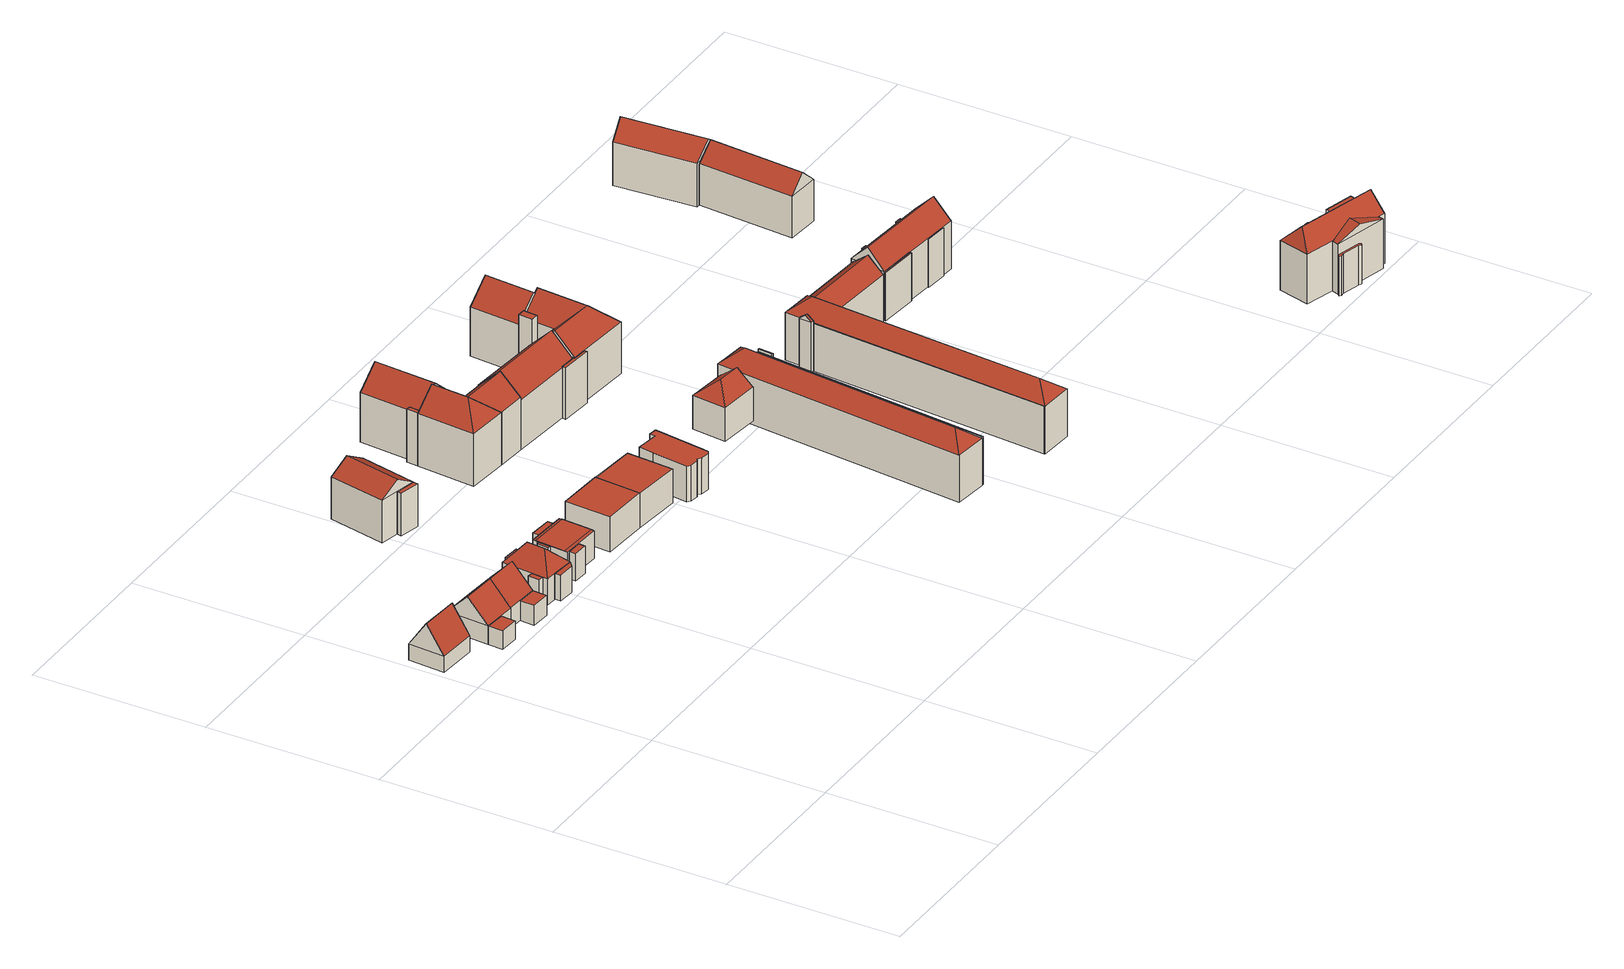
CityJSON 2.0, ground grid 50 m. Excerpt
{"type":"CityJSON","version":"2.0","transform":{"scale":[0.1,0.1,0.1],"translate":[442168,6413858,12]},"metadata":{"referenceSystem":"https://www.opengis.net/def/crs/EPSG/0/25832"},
"CityObjects":{
"building1":{"type":"Building","attributes":{"function":"31001_1010","yearOfConstruction":1948,"roofType":"3100","measuredHeight":12.49,"storeysAboveGround":1},"geometry":[{"type":"Solid","lod":"2","boundaries":[[[[0,1,2,3]],[[4,5,1,0]],[[6,7,5,4]],[[3,2,7,6]],[[0,8,4]],[[6,9,3]],[[3,9,8,0]],[[4,8,9,6]],[[1,5,7,2]]]],"semantics":{"surfaces":[{"type":"WallSurface"},{"type":"RoofSurface","Flaechenneigung":"34.8526026104007","Flaechenrichtung":"3.89291122959074","Flaechengroesse":"110.09253140653"},{"type":"RoofSurface","Flaechenneigung":"34.8526026102502","Flaechenrichtung":"183.892911234305","Flaechengroesse":"110.092531400291"},{"type":"GroundSurface"}],"values":[[0,0,0,0,0,0,1,2,3]]}}]},
"building2":{"type":"Building","attributes":{"function":"31001_1010"},"children":["building2-1","building2-2"]},
"building2-1":{"type":"BuildingPart","attributes":{"roofType":"1000","measuredHeight":5.53,"storeysAboveGround":2},"parents":["building2"],"geometry":[{"type":"Solid","lod":"2","boundaries":[[[[10,11,12,13]],[[14,15,11,10]],[[16,17,15,14]],[[13,12,17,16]],[[14,10,13,16]],[[11,15,17,12]]]],"semantics":{"surfaces":[{"type":"WallSurface"},{"type":"RoofSurface","Flaechenneigung":"90","Flaechenrichtung":"0","Flaechengroesse":"24.8585359583339"},{"type":"GroundSurface"}],"values":[[0,0,0,0,1,2]]}}]},
"building2-2":{"type":"BuildingPart","attributes":{"roofType":"3100","measuredHeight":12.01,"storeysAboveGround":2},"parents":["building2"],"geometry":[{"type":"Solid","lod":"2","boundaries":[[[[18,19,20,21]],[[22,23,19,18]],[[10,11,23,22]],[[21,20,11,10]],[[18,24,22]],[[10,25,21]],[[21,25,24,18]],[[22,24,25,10]],[[19,23,11,20]]]],"semantics":{"surfaces":[{"type":"WallSurface"},{"type":"RoofSurface","Flaechenneigung":"43.7075275971367","Flaechenrichtung":"4.18349128236379","Flaechengroesse":"91.0079345782828"},{"type":"RoofSurface","Flaechenneigung":"43.7074460789337","Flaechenrichtung":"184.176523746377","Flaechengroesse":"91.0248006931569"},{"type":"GroundSurface"}],"values":[[0,0,0,0,0,0,1,2,3]]}}]},
"building3":{"type":"Building","attributes":{"function":"31001_1010"},"children":["building3-1","building3-2"]},
"building3-1":{"type":"BuildingPart","attributes":{"roofType":"3100","measuredHeight":12.28,"storeysAboveGround":2},"parents":["building3"],"geometry":[{"type":"Solid","lod":"2","boundaries":[[[[26,27,28,29]],[[30,31,27,26]],[[32,33,31,30]],[[29,28,33,32]],[[26,34,30]],[[32,24,29]],[[29,24,34,26]],[[30,34,24,32]],[[27,31,33,28]]]],"semantics":{"surfaces":[{"type":"WallSurface"},{"type":"RoofSurface","Flaechenneigung":"43.920664907986","Flaechenrichtung":"4.18509675404066","Flaechengroesse":"88.6047266477994"},{"type":"RoofSurface","Flaechenneigung":"43.9208764146306","Flaechenrichtung":"184.175905247163","Flaechengroesse":"88.5896426304972"},{"type":"GroundSurface"}],"values":[[0,0,0,0,0,0,1,2,3]]}}]},
"building3-2":{"type":"BuildingPart","attributes":{"roofType":"1000","measuredHeight":5.85,"storeysAboveGround":2},"parents":["building3"],"geometry":[{"type":"Solid","lod":"2","boundaries":[[[[35,36,31,30]],[[37,38,36,35]],[[39,40,38,37]],[[30,31,40,39]],[[37,35,30,39]],[[36,38,40,31]]]],"semantics":{"surfaces":[{"type":"WallSurface"},{"type":"RoofSurface","Flaechenneigung":"90","Flaechenrichtung":"0","Flaechengroesse":"24.5048740722702"},{"type":"GroundSurface"}],"values":[[0,0,0,0,1,2]]}}]},
"building4":{"type":"Building","attributes":{"function":"31001_1010"},"children":["building4-1","building4-2","building4-3","building4-4"]},
"building4-1":{"type":"BuildingPart","attributes":{"roofType":"1000","measuredHeight":7.62,"storeysAboveGround":2},"parents":["building4"],"geometry":[{"type":"Solid","lod":"2","boundaries":[[[[41,42,43,44]],[[45,46,42,41]],[[47,48,46,45]],[[44,43,48,47]],[[45,41,44,47]],[[42,46,48,43]]]],"semantics":{"surfaces":[{"type":"WallSurface"},{"type":"RoofSurface","Flaechenneigung":"90","Flaechenrichtung":"0","Flaechengroesse":"10.0272831053999"},{"type":"GroundSurface"}],"values":[[0,0,0,0,1,2]]}}]},
"building4-2":{"type":"BuildingPart","attributes":{"roofType":"3200","measuredHeight":12.54,"storeysAboveGround":2},"parents":["building4"],"geometry":[{"type":"Solid","lod":"2","boundaries":[[[[49,50,51,52]],[[53,54,50,49]],[[45,46,54,53]],[[52,51,46,45]],[[49,55,53]],[[45,56,52]],[[52,56,55,49]],[[53,55,56,45]],[[50,54,46,51]]]],"semantics":{"surfaces":[{"type":"WallSurface"},{"type":"RoofSurface","Flaechenneigung":"40.7324836329846","Flaechenrichtung":"4.63906590196266","Flaechengroesse":"31.9949053331126"},{"type":"RoofSurface","Flaechenneigung":"40.7327168262308","Flaechenrichtung":"184.956370637221","Flaechengroesse":"32.5444125493901"},{"type":"RoofSurface","Flaechenneigung":"45.2819648506291","Flaechenrichtung":"275.167254443343","Flaechengroesse":"67.3929323221707"},{"type":"RoofSurface","Flaechenneigung":"45.2824573420767","Flaechenrichtung":"94.6646449435071","Flaechengroesse":"67.5847860449293"},{"type":"GroundSurface"}],"values":[[0,0,0,0,1,2,3,4,5]]}}]},
"building4-3":{"type":"BuildingPart","attributes":{"roofType":"1000","measuredHeight":7.62,"storeysAboveGround":2},"parents":["building4"],"geometry":[{"type":"Solid","lod":"2","boundaries":[[[[57,58,59,60]],[[61,62,58,57]],[[63,64,62,61]],[[60,59,64,63]],[[61,57,60,63]],[[58,62,64,59]]]],"semantics":{"surfaces":[{"type":"WallSurface"},{"type":"RoofSurface","Flaechenneigung":"90","Flaechenrichtung":"0","Flaechengroesse":"5.15399444291157"},{"type":"GroundSurface"}],"values":[[0,0,0,0,1,2]]}}]},
"building4-4":{"type":"BuildingPart","attributes":{"roofType":"1000","measuredHeight":7.62,"storeysAboveGround":2},"parents":["building4"],"geometry":[{"type":"Solid","lod":"2","boundaries":[[[[65,66,67,68]],[[69,70,66,65]],[[71,72,70,69]],[[68,67,72,71]],[[69,65,68,71]],[[66,70,72,67]]]],"semantics":{"surfaces":[{"type":"WallSurface"},{"type":"RoofSurface","Flaechenneigung":"90","Flaechenrichtung":"0","Flaechengroesse":"3.50050199956899"},{"type":"GroundSurface"}],"values":[[0,0,0,0,1,2]]}}]},
"building5":{"type":"Building","attributes":{"function":"31001_1010"},"children":["building5-1","building5-2","building5-3","building5-4"]},
"building5-1":{"type":"BuildingPart","attributes":{"roofType":"1000","measuredHeight":8.13,"storeysAboveGround":2},"parents":["building5"],"geometry":[{"type":"Solid","lod":"2","boundaries":[[[[73,74,75,76]],[[77,78,74,73]],[[79,80,78,77]],[[76,75,80,79]],[[77,73,76,79]],[[74,78,80,75]]]],"semantics":{"surfaces":[{"type":"WallSurface"},{"type":"RoofSurface","Flaechenneigung":"90","Flaechenrichtung":"0","Flaechengroesse":"3.47528910107803"},{"type":"GroundSurface"}],"values":[[0,0,0,0,1,2]]}}]},
"building5-2":{"type":"BuildingPart","attributes":{"roofType":"9999","measuredHeight":8.37,"storeysAboveGround":2},"parents":["building5"],"geometry":[{"type":"Solid","lod":"2","boundaries":[[[[81,82,83,84]],[[85,86,82,81]],[[87,88,86,85]],[[84,83,88,87]],[[84,89,90,81]],[[81,90,91,85]],[[85,91,92,87]],[[87,92,89,84]],[[90,89,92,91]],[[82,86,88,83]]]],"semantics":{"surfaces":[{"type":"WallSurface"},{"type":"RoofSurface","Flaechenneigung":"75.4841899901395","Flaechenrichtung":"3.6880737577569","Flaechengroesse":"11.4127121527375"},{"type":"RoofSurface","Flaechenneigung":"75.4837590941895","Flaechenrichtung":"183.595085376377","Flaechengroesse":"11.3741205967967"},{"type":"RoofSurface","Flaechenneigung":"90","Flaechenrichtung":"0","Flaechengroesse":"105.922825208993"},{"type":"GroundSurface"}],"values":[[0,0,0,0,1,0,2,0,3,4]]}}]},
"building5-3":{"type":"BuildingPart","attributes":{"roofType":"1000","measuredHeight":8.13,"storeysAboveGround":2},"parents":["building5"],"geometry":[{"type":"Solid","lod":"2","boundaries":[[[[93,94,95,96]],[[97,98,94,93]],[[99,100,98,97]],[[96,95,100,99]],[[97,93,96,99]],[[94,98,100,95]]]],"semantics":{"surfaces":[{"type":"WallSurface"},{"type":"RoofSurface","Flaechenneigung":"90","Flaechenrichtung":"0","Flaechengroesse":"11.9389406461214"},{"type":"GroundSurface"}],"values":[[0,0,0,0,1,2]]}}]},
"building5-4":{"type":"BuildingPart","attributes":{"roofType":"1000","measuredHeight":8.13,"storeysAboveGround":2},"parents":["building5"],"geometry":[{"type":"Solid","lod":"2","boundaries":[[[[101,102,103,104]],[[105,106,102,101]],[[107,108,106,105]],[[104,103,108,107]],[[105,101,104,107]],[[102,106,108,103]]]],"semantics":{"surfaces":[{"type":"WallSurface"},{"type":"RoofSurface","Flaechenneigung":"90","Flaechenrichtung":"0","Flaechengroesse":"8.30901760429952"},{"type":"GroundSurface"}],"values":[[0,0,0,0,1,2]]}}]},
"building6":{"type":"Building","attributes":{"function":"31001_1010"},"children":["building6-1","building6-2"]},
"building6-1":{"type":"BuildingPart","attributes":{"roofType":"1000","measuredHeight":12.48,"storeysAboveGround":4},"parents":["building6"],"geometry":[{"type":"Solid","lod":"2","boundaries":[[[[109,110,111,112]],[[113,114,110,109]],[[115,116,114,113]],[[112,111,116,115]],[[113,109,112,115]],[[110,114,116,111]]]],"semantics":{"surfaces":[{"type":"WallSurface"},{"type":"RoofSurface","Flaechenneigung":"90","Flaechenrichtung":"0","Flaechengroesse":"8.28769293933228"},{"type":"GroundSurface"}],"values":[[0,0,0,0,1,2]]}}]},
"building6-2":{"type":"BuildingPart","attributes":{"roofType":"3100","measuredHeight":16.01,"storeysAboveGround":4},"parents":["building6"],"geometry":[{"type":"Solid","lod":"2","boundaries":[[[[117,118,119,120]],[[121,122,118,117]],[[112,111,122,121]],[[120,119,111,112]],[[117,123,121]],[[112,124,120]],[[120,124,123,117]],[[121,123,124,112]],[[118,122,111,119]]]],"semantics":{"surfaces":[{"type":"WallSurface"},{"type":"RoofSurface","Flaechenneigung":"59.2282086206612","Flaechenrichtung":"281.858018406211","Flaechengroesse":"117.758327448661"},{"type":"RoofSurface","Flaechenneigung":"59.2283531523498","Flaechenrichtung":"102.019369707493","Flaechengroesse":"117.393577707519"},{"type":"GroundSurface"}],"values":[[0,0,0,0,0,0,1,2,3]]}}]},
"building7":{"type":"Building","attributes":{"function":"31001_1010","yearOfConstruction":1968,"roofType":"1000","measuredHeight":10.33,"storeysAboveGround":3},"geometry":[{"type":"Solid","lod":"2","boundaries":[[[[125,126,127,128]],[[129,130,126,125]],[[131,132,130,129]],[[128,127,132,131]],[[129,125,128,131]],[[126,130,132,127]]]],"semantics":{"surfaces":[{"type":"WallSurface"},{"type":"RoofSurface","Flaechenneigung":"90","Flaechenrichtung":"0","Flaechengroesse":"182.858620002935"},{"type":"GroundSurface"}],"values":[[0,0,0,0,1,2]]}}]},
"building8":{"type":"Building","attributes":{"function":"31001_1010","yearOfConstruction":1968,"roofType":"1000","measuredHeight":10.16,"storeysAboveGround":3},"geometry":[{"type":"Solid","lod":"2","boundaries":[[[[133,134,135,136]],[[137,138,134,133]],[[139,140,138,137]],[[136,135,140,139]],[[137,133,136,139]],[[134,138,140,135]]]],"semantics":{"surfaces":[{"type":"WallSurface"},{"type":"RoofSurface","Flaechenneigung":"90","Flaechenrichtung":"0","Flaechengroesse":"191.903389497404"},{"type":"GroundSurface"}],"values":[[0,0,0,0,1,2]]}}]},
"building9":{"type":"Building","attributes":{"function":"31001_1010","yearOfConstruction":1983,"roofType":"1000","measuredHeight":10.66,"storeysAboveGround":2},"geometry":[{"type":"Solid","lod":"2","boundaries":[[[[141,142,143,144]],[[145,146,142,141]],[[147,148,146,145]],[[149,150,148,147]],[[151,152,150,149]],[[153,154,152,151]],[[155,156,154,153]],[[157,158,156,155]],[[159,160,158,157]],[[161,162,160,159]],[[163,164,162,161]],[[165,166,164,163]],[[167,168,166,165]],[[169,170,168,167]],[[144,143,170,169]],[[167,165,163,161,159,157,155,153,151,149,147,145,141,144,169]],[[142,146,148,150,152,154,156,158,160,162,164,166,168,170,143]]]],"semantics":{"surfaces":[{"type":"WallSurface"},{"type":"RoofSurface","Flaechenneigung":"90","Flaechenrichtung":"0","Flaechengroesse":"140.956654000747"},{"type":"GroundSurface"}],"values":[[0,0,0,0,0,0,0,0,0,0,0,0,0,0,0,1,2]]}}]},
"building10":{"type":"Building","attributes":{"function":"31001_1010"},"children":["building10-1","building10-2","building10-3","building10-4","building10-5","building10-6","building10-7","building10-8","building10-9","building10-10"]},
"building10-1":{"type":"BuildingPart","attributes":{"roofType":"1000","measuredHeight":17.43,"storeysAboveGround":4},"parents":["building10"],"geometry":[{"type":"Solid","lod":"2","boundaries":[[[[171,172,173,174]],[[175,176,172,171]],[[177,178,176,175]],[[174,173,178,177]],[[175,171,174,177]],[[172,176,178,173]]]],"semantics":{"surfaces":[{"type":"WallSurface"},{"type":"RoofSurface","Flaechenneigung":"90","Flaechenrichtung":"0","Flaechengroesse":"9.19477767595778"},{"type":"GroundSurface"}],"values":[[0,0,0,0,1,2]]}}]},
"building10-2":{"type":"BuildingPart","attributes":{"roofType":"5000","measuredHeight":21,"storeysAboveGround":4},"parents":["building10"],"geometry":[{"type":"Solid","lod":"2","boundaries":[[[[179,180,181,182]],[[183,184,180,179]],[[185,176,184,183]],[[182,181,176,185]],[[179,186,183]],[[185,187,182]],[[182,187,186,179]],[[183,186,187,185]],[[180,184,176,181]]]],"semantics":{"surfaces":[{"type":"WallSurface"},{"type":"RoofSurface","Flaechenneigung":"-45.8377807047283","Flaechenrichtung":"184.563292154388","Flaechengroesse":"50.1555688101216"},{"type":"RoofSurface","Flaechenneigung":"46.3835118656371","Flaechenrichtung":"94.60057299706","Flaechengroesse":"101.607310076973"},{"type":"RoofSurface","Flaechenneigung":"46.383476106221","Flaechenrichtung":"274.574675255304","Flaechengroesse":"101.684994716951"},{"type":"GroundSurface"}],"values":[[0,0,0,0,1,0,2,3,4]]}}]},
"building10-3":{"type":"BuildingPart","attributes":{"roofType":"5000","measuredHeight":21.08,"storeysAboveGround":4},"parents":["building10"],"geometry":[{"type":"Solid","lod":"2","boundaries":[[[[179,180,188,189]],[[190,191,180,179]],[[192,193,191,190]],[[189,188,193,192]],[[179,194,190]],[[192,195,189]],[[189,195,194,179]],[[190,194,195,192]],[[180,191,193,188]]]],"semantics":{"surfaces":[{"type":"WallSurface"},{"type":"RoofSurface","Flaechenneigung":"46.2798765910243","Flaechenrichtung":"94.6219350751568","Flaechengroesse":"50.9852937885386"},{"type":"RoofSurface","Flaechenneigung":"45.8161466580207","Flaechenrichtung":"4.58103417596561","Flaechengroesse":"148.064739772572"},{"type":"RoofSurface","Flaechenneigung":"45.8161234686655","Flaechenrichtung":"184.631410326922","Flaechengroesse":"148.027399243772"},{"type":"GroundSurface"}],"values":[[0,0,0,0,1,0,2,3,4]]}}]},
"building10-4":{"type":"BuildingPart","attributes":{"roofType":"5000","measuredHeight":21.06,"storeysAboveGround":4},"parents":["building10"],"geometry":[{"type":"Solid","lod":"2","boundaries":[[[[196,197,198,199]],[[200,201,197,196]],[[202,203,201,200]],[[199,198,203,202]],[[196,204,200]],[[202,205,199]],[[199,205,204,196]],[[200,204,205,202]],[[197,201,203,198]]]],"semantics":{"surfaces":[{"type":"WallSurface"},{"type":"RoofSurface","Flaechenneigung":"46.7412542273542","Flaechenrichtung":"184.713310574425","Flaechengroesse":"49.452912143202"},{"type":"RoofSurface","Flaechenneigung":"47.4693458668967","Flaechenrichtung":"94.5969204631878","Flaechengroesse":"115.925269958231"},{"type":"RoofSurface","Flaechenneigung":"47.4692707605068","Flaechenrichtung":"274.67974285219","Flaechengroesse":"115.785068404425"},{"type":"GroundSurface"}],"values":[[0,0,0,0,1,0,2,3,4]]}}]},
"building10-5":{"type":"BuildingPart","attributes":{"roofType":"1000","measuredHeight":15.71,"storeysAboveGround":4},"parents":["building10"],"geometry":[{"type":"Solid","lod":"2","boundaries":[[[[206,207,203,208]],[[209,210,207,206]],[[211,212,210,209]],[[208,203,212,211]],[[209,206,208,211]],[[207,210,212,203]]]],"semantics":{"surfaces":[{"type":"WallSurface"},{"type":"RoofSurface","Flaechenneigung":"90","Flaechenrichtung":"0","Flaechengroesse":"3.96616425503028"},{"type":"GroundSurface"}],"values":[[0,0,0,0,1,2]]}}]},
"building10-6":{"type":"BuildingPart","attributes":{"roofType":"3100","measuredHeight":20.46,"storeysAboveGround":4},"parents":["building10"],"geometry":[{"type":"Solid","lod":"2","boundaries":[[[[213,214,215,216]],[[217,212,214,213]],[[218,219,212,217]],[[216,215,219,218]],[[213,220,217]],[[218,221,216]],[[216,221,220,213]],[[217,220,221,218]],[[214,212,219,215]]]],"semantics":{"surfaces":[{"type":"WallSurface"},{"type":"RoofSurface","Flaechenneigung":"47.973336924783","Flaechenrichtung":"94.5974422771895","Flaechengroesse":"160.936324548678"},{"type":"RoofSurface","Flaechenneigung":"47.973322916077","Flaechenrichtung":"274.663327457383","Flaechengroesse":"160.773104956697"},{"type":"GroundSurface"}],"values":[[0,0,0,0,0,0,1,2,3]]}}]},
"building10-7":{"type":"BuildingPart","attributes":{"roofType":"5000","measuredHeight":21.06,"storeysAboveGround":4},"parents":["building10"],"geometry":[{"type":"Solid","lod":"2","boundaries":[[[[196,197,222,223]],[[224,225,197,196]],[[226,227,225,224]],[[223,222,227,226]],[[196,204,224]],[[226,228,223]],[[223,228,204,196]],[[224,204,228,226]],[[197,225,227,222]]]],"semantics":{"surfaces":[{"type":"WallSurface"},{"type":"RoofSurface","Flaechenneigung":"-47.4939028025189","Flaechenrichtung":"274.5699546616","Flaechengroesse":"48.8585113589897"},{"type":"RoofSurface","Flaechenneigung":"46.7962886529745","Flaechenrichtung":"184.668608969821","Flaechengroesse":"94.094320745389"},{"type":"RoofSurface","Flaechenneigung":"46.7962007878873","Flaechenrichtung":"4.61643400727276","Flaechengroesse":"94.120783184823"},{"type":"GroundSurface"}],"values":[[0,0,0,0,1,0,2,3,4]]}}]},
"building10-8":{"type":"BuildingPart","attributes":{"roofType":"3100","measuredHeight":21.04,"storeysAboveGround":4},"parents":["building10"],"geometry":[{"type":"Solid","lod":"2","boundaries":[[[[229,230,231,232]],[[233,234,230,229]],[[235,222,234,233]],[[232,231,222,235]],[[229,236,233]],[[235,237,232]],[[232,237,236,229]],[[233,236,237,235]],[[230,234,222,231]]]],"semantics":{"surfaces":[{"type":"WallSurface"},{"type":"RoofSurface","Flaechenneigung":"45.5036813861345","Flaechenrichtung":"4.60950569858659","Flaechengroesse":"211.786470058508"},{"type":"RoofSurface","Flaechenneigung":"45.5036034310568","Flaechenrichtung":"184.678712646444","Flaechengroesse":"211.808829998976"},{"type":"GroundSurface"}],"values":[[0,0,0,0,0,0,1,2,3]]}}]},
"building10-9":{"type":"BuildingPart","attributes":{"roofType":"3100","measuredHeight":20.48,"storeysAboveGround":4},"parents":["building10"],"geometry":[{"type":"Solid","lod":"2","boundaries":[[[[238,239,172,240]],[[241,242,239,238]],[[243,244,242,241]],[[240,172,244,243]],[[238,245,241]],[[243,246,240]],[[240,246,245,238]],[[241,245,246,243]],[[239,242,244,172]]]],"semantics":{"surfaces":[{"type":"WallSurface"},{"type":"RoofSurface","Flaechenneigung":"47.8510077022473","Flaechenrichtung":"274.542263305958","Flaechengroesse":"130.191214677779"},{"type":"RoofSurface","Flaechenneigung":"47.8508805494582","Flaechenrichtung":"94.5720167958019","Flaechengroesse":"130.454881076959"},{"type":"GroundSurface"}],"values":[[0,0,0,0,0,0,1,2,3]]}}]},
"building10-10":{"type":"BuildingPart","attributes":{"roofType":"1000","measuredHeight":15.23,"storeysAboveGround":4},"parents":["building10"],"geometry":[{"type":"Solid","lod":"2","boundaries":[[[[247,248,249,250]],[[251,252,248,247]],[[253,254,252,251]],[[255,234,254,253]],[[192,193,234,255]],[[250,249,193,192]],[[255,253,251,247,250,192]],[[248,252,254,234,193,249]]]],"semantics":{"surfaces":[{"type":"WallSurface"},{"type":"RoofSurface","Flaechenneigung":"90","Flaechenrichtung":"0","Flaechengroesse":"9.61658849264454"},{"type":"GroundSurface"}],"values":[[0,0,0,0,0,0,1,2]]}}]},
"building11":{"type":"Building","attributes":{"function":"31001_1010"},"children":["building11-1","building11-2","building11-3"]},
"building11-1":{"type":"BuildingPart","attributes":{"roofType":"3200","measuredHeight":17.91,"storeysAboveGround":4},"parents":["building11"],"geometry":[{"type":"Solid","lod":"2","boundaries":[[[[256,257,258,259]],[[260,261,257,256]],[[262,263,261,260]],[[259,258,263,262]],[[256,264,260]],[[262,265,259]],[[259,265,264,256]],[[260,264,265,262]],[[257,261,263,258]]]],"semantics":{"surfaces":[{"type":"WallSurface"},{"type":"RoofSurface","Flaechenneigung":"50.6069085281362","Flaechenrichtung":"5.85704416267401","Flaechengroesse":"30.9371172395511"},{"type":"RoofSurface","Flaechenneigung":"50.6070567068677","Flaechenrichtung":"185.767127555478","Flaechengroesse":"31.2114610694154"},{"type":"RoofSurface","Flaechenneigung":"51.569571813231","Flaechenrichtung":"275.870656486316","Flaechengroesse":"441.986115928842"},{"type":"RoofSurface","Flaechenneigung":"51.5695599802855","Flaechenrichtung":"95.8343444802725","Flaechengroesse":"441.936248462091"},{"type":"GroundSurface"}],"values":[[0,0,0,0,1,2,3,4,5]]}}]},
"building11-2":{"type":"BuildingPart","attributes":{"roofType":"1000","measuredHeight":14.23,"storeysAboveGround":4},"parents":["building11"],"geometry":[{"type":"Solid","lod":"2","boundaries":[[[[266,267,268,269]],[[270,271,267,266]],[[272,263,271,270]],[[269,268,263,272]],[[270,266,269,272]],[[267,271,263,268]]]],"semantics":{"surfaces":[{"type":"WallSurface"},{"type":"RoofSurface","Flaechenneigung":"90","Flaechenrichtung":"0","Flaechengroesse":"32.9356275946585"},{"type":"GroundSurface"}],"values":[[0,0,0,0,1,2]]}}]},
"building11-3":{"type":"BuildingPart","attributes":{"roofType":"1000","measuredHeight":14.97,"storeysAboveGround":4},"parents":["building11"],"geometry":[{"type":"Solid","lod":"2","boundaries":[[[[273,274,267,275]],[[276,277,274,273]],[[278,279,277,276]],[[275,267,279,278]],[[276,273,275,278]],[[274,277,279,267]]]],"semantics":{"surfaces":[{"type":"WallSurface"},{"type":"RoofSurface","Flaechenneigung":"90","Flaechenrichtung":"0","Flaechengroesse":"2.38617457875379"},{"type":"GroundSurface"}],"values":[[0,0,0,0,1,2]]}}]},
"building12":{"type":"Building","attributes":{"function":"31001_1010","yearOfConstruction":1983,"roofType":"5000","measuredHeight":13.96,"storeysAboveGround":3},"geometry":[{"type":"Solid","lod":"2","boundaries":[[[[280,281,282,283]],[[284,285,281,280]],[[286,287,285,284]],[[283,282,287,286]],[[280,288,284]],[[286,289,283]],[[283,289,288,280]],[[284,288,289,286]],[[281,285,287,282]]]],"semantics":{"surfaces":[{"type":"WallSurface"},{"type":"RoofSurface","Flaechenneigung":"50.9883101877894","Flaechenrichtung":"276.505875234352","Flaechengroesse":"31.9298351445269"},{"type":"RoofSurface","Flaechenneigung":"51.4405909465387","Flaechenrichtung":"186.183057408277","Flaechengroesse":"61.4960418272661"},{"type":"RoofSurface","Flaechenneigung":"51.4409636175868","Flaechenrichtung":"6.19048429929168","Flaechengroesse":"61.1545922024071"},{"type":"GroundSurface"}],"values":[[0,0,0,0,1,0,2,3,4]]}}]},
"building13":{"type":"Building","attributes":{"function":"31001_1010"},"children":["building13-1","building13-2","building13-3","building13-4","building13-5"]},
"building13-1":{"type":"BuildingPart","attributes":{"roofType":"3100","measuredHeight":16.16,"storeysAboveGround":4},"parents":["building13"],"geometry":[{"type":"Solid","lod":"2","boundaries":[[[[290,291,292,293]],[[294,295,291,290]],[[296,297,295,294]],[[293,292,297,296]],[[290,298,294]],[[296,299,293]],[[293,299,298,290]],[[294,298,299,296]],[[291,295,297,292]]]],"semantics":{"surfaces":[{"type":"WallSurface"},{"type":"RoofSurface","Flaechenneigung":"52.2196790005464","Flaechenrichtung":"4.50960345900894","Flaechengroesse":"2.17239978819423"},{"type":"RoofSurface","Flaechenneigung":"52.2218404700095","Flaechenrichtung":"184.474151248581","Flaechengroesse":"2.17161278860448"},{"type":"GroundSurface"}],"values":[[0,0,0,0,0,0,1,2,3]]}}]},
"building13-2":{"type":"BuildingPart","attributes":{"roofType":"1000","measuredHeight":13.95,"storeysAboveGround":4},"parents":["building13"],"geometry":[{"type":"Solid","lod":"2","boundaries":[[[[300,301,291,302]],[[303,304,301,300]],[[305,306,304,303]],[[302,291,306,305]],[[303,300,302,305]],[[301,304,306,291]]]],"semantics":{"surfaces":[{"type":"WallSurface"},{"type":"RoofSurface","Flaechenneigung":"90","Flaechenrichtung":"0","Flaechengroesse":"15.957371060621"},{"type":"GroundSurface"}],"values":[[0,0,0,0,1,2]]}}]},
"building13-3":{"type":"BuildingPart","attributes":{"roofType":"3200","measuredHeight":17.85,"storeysAboveGround":4},"parents":["building13"],"geometry":[{"type":"Solid","lod":"2","boundaries":[[[[307,308,309,310]],[[303,304,308,307]],[[311,312,304,303]],[[310,309,312,311]],[[307,313,303]],[[311,314,310]],[[310,314,313,307]],[[303,313,314,311]],[[308,304,312,309]]]],"semantics":{"surfaces":[{"type":"WallSurface"},{"type":"RoofSurface","Flaechenneigung":"51.5868527286803","Flaechenrichtung":"184.48924316661","Flaechengroesse":"31.1594821710752"},{"type":"RoofSurface","Flaechenneigung":"51.586967554613","Flaechenrichtung":"4.48628863150185","Flaechengroesse":"31.3487947181183"},{"type":"RoofSurface","Flaechenneigung":"51.9075242339525","Flaechenrichtung":"94.5273193827724","Flaechengroesse":"466.421203947373"},{"type":"RoofSurface","Flaechenneigung":"51.9075155577139","Flaechenrichtung":"274.50389831742","Flaechengroesse":"466.419545514757"},{"type":"GroundSurface"}],"values":[[0,0,0,0,1,2,3,4,5]]}}]},
"building13-4":{"type":"BuildingPart","attributes":{"roofType":"1000","measuredHeight":13.95,"storeysAboveGround":4},"parents":["building13"],"geometry":[{"type":"Solid","lod":"2","boundaries":[[[[315,316,309,310]],[[317,318,316,315]],[[310,309,318,317]],[[315,310,317]],[[316,318,309]]]],"semantics":{"surfaces":[{"type":"WallSurface"},{"type":"RoofSurface","Flaechenneigung":"90","Flaechenrichtung":"0","Flaechengroesse":"0.052929121752114"},{"type":"GroundSurface"}],"values":[[0,0,0,1,2]]}}]},
"building13-5":{"type":"BuildingPart","attributes":{"roofType":"5000","measuredHeight":17.84,"storeysAboveGround":4},"parents":["building13"],"geometry":[{"type":"Solid","lod":"2","boundaries":[[[[319,320,321,322]],[[317,318,320,319]],[[323,324,318,317]],[[322,321,324,323]],[[319,325,317]],[[323,326,322]],[[322,326,325,319]],[[317,325,326,323]],[[320,318,324,321]]]],"semantics":{"surfaces":[{"type":"WallSurface"},{"type":"RoofSurface","Flaechenneigung":"-51.9797903679617","Flaechenrichtung":"274.537565080953","Flaechengroesse":"30.5623472423051"},{"type":"RoofSurface","Flaechenneigung":"51.2154338772854","Flaechenrichtung":"184.406812380412","Flaechengroesse":"132.889243837503"},{"type":"RoofSurface","Flaechenneigung":"51.2137180022229","Flaechenrichtung":"4.29860172744506","Flaechengroesse":"135.046926431197"},{"type":"GroundSurface"}],"values":[[0,0,0,0,1,0,2,3,4]]}}]},
"building14":{"type":"Building","attributes":{"function":"31001_1010"},"children":["building14-1","building14-2","building14-3","building14-4","building14-5"]},
"building14-1":{"type":"BuildingPart","attributes":{"roofType":"1000","measuredHeight":14.18,"storeysAboveGround":4},"parents":["building14"],"geometry":[{"type":"Solid","lod":"2","boundaries":[[[[327,328,329,330]],[[331,332,328,327]],[[333,334,332,331]],[[330,329,334,333]],[[331,327,330,333]],[[328,332,334,329]]]],"semantics":{"surfaces":[{"type":"WallSurface"},{"type":"RoofSurface","Flaechenneigung":"90","Flaechenrichtung":"0","Flaechengroesse":"0.957914940832642"},{"type":"GroundSurface"}],"values":[[0,0,0,0,1,2]]}}]},
"building14-2":{"type":"BuildingPart","attributes":{"roofType":"3100","measuredHeight":19.35,"storeysAboveGround":4},"parents":["building14"],"geometry":[{"type":"Solid","lod":"2","boundaries":[[[[335,336,337,338]],[[339,340,336,335]],[[341,342,340,339]],[[338,337,342,341]],[[335,343,339]],[[341,344,338]],[[338,344,343,335]],[[339,343,344,341]],[[336,340,342,337]]]],"semantics":{"surfaces":[{"type":"WallSurface"},{"type":"RoofSurface","Flaechenneigung":"45.6330506758297","Flaechenrichtung":"184.841948944151","Flaechengroesse":"216.820576328674"},{"type":"RoofSurface","Flaechenneigung":"45.6302553784776","Flaechenrichtung":"4.67254137868418","Flaechengroesse":"214.232587134441"},{"type":"GroundSurface"}],"values":[[0,0,0,0,0,0,1,2,3]]}}]},
"building14-3":{"type":"BuildingPart","attributes":{"roofType":"1000","measuredHeight":14.18,"storeysAboveGround":4},"parents":["building14"],"geometry":[{"type":"Solid","lod":"2","boundaries":[[[[345,346,347,348]],[[349,350,346,345]],[[335,336,350,349]],[[348,347,336,335]],[[349,345,348,335]],[[346,350,336,347]]]],"semantics":{"surfaces":[{"type":"WallSurface"},{"type":"RoofSurface","Flaechenneigung":"90","Flaechenrichtung":"0","Flaechengroesse":"5.93649851885324"},{"type":"GroundSurface"}],"values":[[0,0,0,0,1,2]]}}]},
"building14-4":{"type":"BuildingPart","attributes":{"roofType":"1000","measuredHeight":14.18,"storeysAboveGround":4},"parents":["building14"],"geometry":[{"type":"Solid","lod":"2","boundaries":[[[[351,352,353,354]],[[355,356,352,351]],[[357,358,356,355]],[[354,353,358,357]],[[355,351,354,357]],[[352,356,358,353]]]],"semantics":{"surfaces":[{"type":"WallSurface"},{"type":"RoofSurface","Flaechenneigung":"90","Flaechenrichtung":"0","Flaechengroesse":"2.84276626140913"},{"type":"GroundSurface"}],"values":[[0,0,0,0,1,2]]}}]},
"building14-5":{"type":"BuildingPart","attributes":{"roofType":"1000","measuredHeight":14.18,"storeysAboveGround":4},"parents":["building14"],"geometry":[{"type":"Solid","lod":"2","boundaries":[[[[359,360,361,362]],[[363,364,360,359]],[[365,366,364,363]],[[362,361,366,365]],[[363,359,362,365]],[[360,364,366,361]]]],"semantics":{"surfaces":[{"type":"WallSurface"},{"type":"RoofSurface","Flaechenneigung":"90","Flaechenrichtung":"0","Flaechengroesse":"1.05153833857315"},{"type":"GroundSurface"}],"values":[[0,0,0,0,1,2]]}}]},
"building15":{"type":"Building","attributes":{"function":"31001_1010"},"children":["building15-1","building15-2","building15-3"]},
"building15-1":{"type":"BuildingPart","attributes":{"roofType":"3100","measuredHeight":16.79,"storeysAboveGround":4},"parents":["building15"],"geometry":[{"type":"Solid","lod":"2","boundaries":[[[[367,368,369,370]],[[371,372,368,367]],[[373,374,372,371]],[[370,369,374,373]],[[367,375,371]],[[373,376,370]],[[370,376,375,367]],[[371,375,376,373]],[[368,372,374,369]]]],"semantics":{"surfaces":[{"type":"WallSurface"},{"type":"RoofSurface","Flaechenneigung":"47.6306454501993","Flaechenrichtung":"274.180462198944","Flaechengroesse":"185.231097004303"},{"type":"RoofSurface","Flaechenneigung":"47.6307422150309","Flaechenrichtung":"94.1796351275215","Flaechengroesse":"185.206345448034"},{"type":"GroundSurface"}],"values":[[0,0,0,0,0,0,1,2,3]]}}]},
"building15-2":{"type":"BuildingPart","attributes":{"roofType":"3100","measuredHeight":17.34,"storeysAboveGround":4},"parents":["building15"],"geometry":[{"type":"Solid","lod":"2","boundaries":[[[[377,378,379,380]],[[381,382,378,377]],[[383,384,382,381]],[[380,379,384,383]],[[377,385,381]],[[383,386,380]],[[380,386,385,377]],[[381,385,386,383]],[[378,382,384,379]]]],"semantics":{"surfaces":[{"type":"WallSurface"},{"type":"RoofSurface","Flaechenneigung":"48.5073653896029","Flaechenrichtung":"265.989462843605","Flaechengroesse":"164.836289554053"},{"type":"RoofSurface","Flaechenneigung":"48.5081156393382","Flaechenrichtung":"86.0224099459416","Flaechengroesse":"171.683609195346"},{"type":"GroundSurface"}],"values":[[0,0,0,0,0,0,1,2,3]]}}]},
"building15-3":{"type":"BuildingPart","attributes":{"roofType":"1000","measuredHeight":12.8,"storeysAboveGround":4},"parents":["building15"],"geometry":[{"type":"Solid","lod":"2","boundaries":[[[[387,388,389,390]],[[391,372,388,387]],[[383,384,372,391]],[[390,389,384,383]],[[391,387,390,383]],[[388,372,384,389]]]],"semantics":{"surfaces":[{"type":"WallSurface"},{"type":"RoofSurface","Flaechenneigung":"90","Flaechenrichtung":"0","Flaechengroesse":"0.191014283293739"},{"type":"GroundSurface"}],"values":[[0,0,0,0,1,2]]}}]},
"building16":{"type":"Building","attributes":{"function":"31001_1010"},"children":["building16-1","building16-2","building16-3","building16-4","building16-5"]},
"building16-1":{"type":"BuildingPart","attributes":{"roofType":"5000","measuredHeight":19.54,"storeysAboveGround":5},"parents":["building16"],"geometry":[{"type":"Solid","lod":"2","boundaries":[[[[392,393,394,395]],[[396,397,393,392]],[[398,399,397,396]],[[395,394,399,398]],[[392,400,396]],[[398,401,395]],[[395,401,400,392]],[[396,400,401,398]],[[393,397,399,394]]]],"semantics":{"surfaces":[{"type":"WallSurface"},{"type":"RoofSurface","Flaechenneigung":"29.671578163768","Flaechenrichtung":"284.334648593649","Flaechengroesse":"26.6133687337503"},{"type":"RoofSurface","Flaechenneigung":"44.7659572754858","Flaechenrichtung":"195.423829064743","Flaechengroesse":"179.456872610549"},{"type":"RoofSurface","Flaechenneigung":"44.7702554717786","Flaechenrichtung":"14.6950675453489","Flaechengroesse":"179.505190166063"},{"type":"GroundSurface"}],"values":[[0,0,0,0,1,0,2,3,4]]}}]},
"building16-2":{"type":"BuildingPart","attributes":{"roofType":"1000","measuredHeight":14.63,"storeysAboveGround":5},"parents":["building16"],"geometry":[{"type":"Solid","lod":"2","boundaries":[[[[402,403,404,405]],[[406,407,403,402]],[[398,399,407,406]],[[405,404,399,398]],[[406,402,405,398]],[[403,407,399,404]]]],"semantics":{"surfaces":[{"type":"WallSurface"},{"type":"RoofSurface","Flaechenneigung":"90","Flaechenrichtung":"0","Flaechengroesse":"16.0312913148953"},{"type":"GroundSurface"}],"values":[[0,0,0,0,1,2]]}}]},
"building16-3":{"type":"BuildingPart","attributes":{"roofType":"5000","measuredHeight":16.94,"storeysAboveGround":5},"parents":["building16"],"geometry":[{"type":"Solid","lod":"2","boundaries":[[[[408,409,410,411]],[[412,413,409,408]],[[414,415,413,412]],[[411,410,415,414]],[[408,416,412]],[[414,417,411]],[[411,417,416,408]],[[412,416,417,414]],[[409,413,415,410]]]],"semantics":{"surfaces":[{"type":"WallSurface"},{"type":"RoofSurface","Flaechenneigung":"-46.2688626521552","Flaechenrichtung":"15.7509148472301","Flaechengroesse":"27.5364819431858"},{"type":"RoofSurface","Flaechenneigung":"74.3292604379959","Flaechenrichtung":"285.365789651498","Flaechengroesse":"25.7441061599164"},{"type":"RoofSurface","Flaechenneigung":"74.3293094501282","Flaechenrichtung":"105.001829478464","Flaechengroesse":"23.6316537697387"},{"type":"GroundSurface"}],"values":[[0,0,0,0,1,0,2,3,4]]}}]},
"building16-4":{"type":"BuildingPart","attributes":{"roofType":"1000","measuredHeight":14.63,"storeysAboveGround":5},"parents":["building16"],"geometry":[{"type":"Solid","lod":"2","boundaries":[[[[418,419,420,421]],[[422,423,419,418]],[[424,425,423,422]],[[421,420,425,424]],[[422,418,421,424]],[[419,423,425,420]]]],"semantics":{"surfaces":[{"type":"WallSurface"},{"type":"RoofSurface","Flaechenneigung":"90","Flaechenrichtung":"0","Flaechengroesse":"1.84356964778248"},{"type":"GroundSurface"}],"values":[[0,0,0,0,1,2]]}}]},
"building16-5":{"type":"BuildingPart","attributes":{"roofType":"1000","measuredHeight":11.56,"storeysAboveGround":5},"parents":["building16"],"geometry":[{"type":"Solid","lod":"2","boundaries":[[[[426,427,428,429]],[[430,431,427,426]],[[432,410,431,430]],[[433,434,410,432]],[[435,436,434,433]],[[437,438,436,435]],[[439,440,438,437]],[[429,428,440,439]],[[437,435,433,432,430,426,429,439]],[[427,431,410,434,436,438,440,428]]]],"semantics":{"surfaces":[{"type":"WallSurface"},{"type":"RoofSurface","Flaechenneigung":"90","Flaechenrichtung":"0","Flaechengroesse":"7.05055206873486"},{"type":"GroundSurface"}],"values":[[0,0,0,0,0,0,0,0,1,2]]}}]}
},
"vertices":[
[128,1200,70],[128,1200,23],[11,1207,23],[11,1207,70],[120,1092,70],[120,1092,23],[4,1100,70],[4,1100,23],[124,1146,148],[8,1154,148],
[179,1073,73],[179,1073,18],[176,1030,18],[176,1030,73],[237,1068,73],[237,1068,18],[234,1026,73],[234,1026,18],
[289,1189,73],[289,1189,18],[188,1196,18],[188,1196,73],[280,1065,73],[280,1065,18],[285,1127,138],[183,1134,138],
[388,1181,74],[388,1181,15],[289,1189,15],[289,1189,74],[379,1058,74],[379,1058,15],[280,1065,74],[280,1065,15],[384,1120,138],
[376,1016,74],[376,1016,15],[318,1020,74],[318,1020,15],[321,1062,74],[321,1062,15],
[443,1031,98],[443,1031,22],[442,1014,22],[442,1014,98],[510,1025,98],[510,1025,22],[492,1010,98],[492,1010,22],
[423,1172,98],[423,1172,22],[411,1034,22],[411,1034,98],[521,1164,98],[521,1164,22],[469,1126,147],[464,1072,147],
[397,1050,98],[397,1050,22],[412,1048,22],[412,1048,98],[399,1083,98],[399,1083,22],[415,1082,98],[415,1082,22],
[447,1177,98],[447,1177,22],[447,1170,22],[447,1170,98],[496,1173,98],[496,1173,22],[495,1166,98],[495,1166,22],
[536,1134,102],[536,1134,21],[534,1102,21],[534,1102,102],[546,1141,102],[546,1141,21],[543,1101,102],[543,1101,21],
[668,1147,102],[668,1147,21],[547,1155,21],[547,1155,102],[660,1041,102],[660,1041,21],[540,1049,102],[540,1049,21],[546,1145,104],[667,1138,104],[661,1050,104],[540,1058,104],
[576,1171,102],[576,1171,21],[575,1153,21],[575,1153,102],[642,1166,102],[642,1166,21],[641,1148,102],[641,1148,21],
[587,1026,102],[587,1026,21],[589,1046,21],[589,1046,102],[544,1029,102],[544,1029,21],[546,1048,102],[546,1048,21],
[575,1502,145],[575,1502,20],[578,1516,20],[578,1516,145],[515,1515,145],[515,1515,20],[518,1528,145],[518,1528,20],
[497,1707,145],[497,1707,20],[462,1540,20],[462,1540,145],[613,1682,145],[613,1682,20],[555,1695,180],[520,1528,180],
[716,1157,124],[716,1157,20],[708,1023,20],[708,1023,124],[853,1148,124],[853,1148,20],[843,1014,124],[843,1014,20],
[853,1148,122],[853,1148,21],[843,1014,21],[843,1014,122],[994,1136,122],[994,1136,21],[985,1000,122],[985,1000,21],
[1067,976,115],[1067,976,9],[1075,968,9],[1075,968,115],[1057,971,115],[1057,971,9],[1033,974,115],[1033,974,9],[1023,982,115],[1023,982,9],[1037,1086,115],[1037,1086,9],[1043,1130,115],[1043,1130,9],[1053,1129,115],[1053,1129,9],[1109,1122,115],[1109,1122,9],[1111,1138,115],[1111,1138,9],[1133,1135,115],[1133,1135,9],[1133,1133,115],[1133,1133,9],[1113,987,115],[1113,987,9],[1111,970,115],[1111,970,9],[1101,964,115],[1101,964,9],
[1334,1643,190],[1334,1643,16],[1331,1603,16],[1331,1603,190],[1356,1642,190],[1356,1642,16],[1353,1601,190],[1353,1601,16],
[1470,1540,168],[1470,1540,16],[1477,1632,16],[1477,1632,168],[1349,1550,168],[1349,1550,16],[1356,1642,168],[1405,1486,226],[1417,1637,226],
[1263,1557,16],[1263,1557,168],[1460,1420,168],[1460,1420,16],[1254,1437,168],[1254,1437,16],[1404,1485,227],[1259,1497,227],
[936,1466,171],[936,1466,16],[949,1636,16],[949,1636,171],[814,1476,171],[814,1476,16],[828,1646,171],[828,1646,16],[880,1530,227],[889,1641,227],
[831,1679,173],[831,1679,16],[828,1646,173],[843,1678,173],[843,1678,16],[840,1645,173],[840,1645,16],
[971,1634,162],[971,1634,16],[985,1817,16],[985,1817,162],[840,1645,162],[855,1827,162],[855,1827,16],[905,1640,221],[920,1822,221],
[1021,1459,16],[1021,1459,171],[945,1585,171],[945,1585,16],[1030,1578,171],[1030,1578,16],[1025,1519,227],
[1264,1569,163],[1264,1569,16],[1031,1588,16],[1031,1588,163],[1254,1440,163],[1254,1440,16],[1021,1459,163],[1259,1505,226],[1026,1524,226],
[1345,1789,161],[1345,1789,16],[1334,1643,161],[1477,1779,161],[1477,1779,16],[1465,1633,161],[1465,1633,16],[1411,1784,221],[1400,1638,221],
[1297,1425,168],[1297,1425,16],[1297,1434,16],[1297,1434,168],[1203,1433,168],[1203,1433,16],[1204,1444,168],[1204,1444,16],[1254,1440,168],
[1428,1123,153],[1428,1123,14],[1352,384,14],[1352,384,153],[1527,1113,153],[1527,1113,14],[1452,374,153],[1452,374,14],[1473,1070,193],[1407,427,193],
[1526,1062,156],[1526,1062,14],[1522,1063,14],[1522,1063,156],[1457,374,156],[1457,374,14],[1452,374,156],
[1531,1062,163],[1531,1062,14],[1526,1062,163],[1527,1020,163],[1527,1020,14],[1522,1021,163],[1522,1021,14],
[1297,1027,125],[1297,1027,25],[1417,1014,25],[1417,1014,125],[1308,1127,125],[1308,1127,25],[1427,1114,125],[1427,1114,25],[1352,1071,165],[1422,1064,165],
[1717,1048,160],[1717,1048,13],[1708,1048,13],[1708,1048,160],[1714,1010,160],[1714,1010,13],[1705,1011,160],[1705,1011,13],[1715,1029,175],[1706,1030,175],
[1719,1047,153],[1719,1047,13],[1717,1048,153],[1661,312,153],[1661,312,13],[1659,313,153],[1659,313,13],
[1760,305,153],[1760,305,13],[1822,1089,13],[1822,1089,153],[1723,1097,153],[1723,1097,13],[1715,358,192],[1769,1044,192],
[1823,1082,153],[1823,1082,13],[1822,1082,153],[1822,1082,13],
[1814,986,153],[1814,986,13],[2001,972,13],[2001,972,153],[2015,1068,153],[2015,1068,13],[1768,1038,192],[2008,1020,192],
[2068,1069,162],[2068,1069,20],[2087,1068,20],[2087,1068,162],[2069,1074,162],[2069,1074,20],[2088,1072,162],[2088,1072,20],
[2000,969,162],[2000,969,20],[2294,944,20],[2294,944,162],[2016,1073,162],[2016,1073,20],[2303,1050,162],[2303,1050,20],[2008,1021,214],[2299,997,214],
[2113,955,162],[2113,955,20],[2114,960,20],[2114,960,162],[1999,964,162],[1999,964,20],
[2255,943,162],[2255,943,20],[2256,947,20],[2256,947,162],[2190,949,162],[2190,949,20],[2191,953,162],[2191,953,20],
[2220,1062,162],[2220,1062,20],[2219,1057,20],[2219,1057,162],[2240,1060,162],[2240,1060,20],[2240,1055,162],[2240,1055,20],
[2237,1637,148],[2237,1637,25],[2217,1358,25],[2217,1358,148],[2335,1630,148],[2335,1630,25],[2314,1351,148],[2314,1351,25],[2286,1633,193],[2265,1355,193],
[2211,1872,153],[2211,1872,25],[2227,1638,25],[2227,1638,153],[2313,1885,153],[2313,1885,25],[2331,1630,153],[2331,1630,25],[2262,1879,198],[2279,1634,198],
[2335,1634,153],[2335,1634,25],[2330,1634,25],[2330,1634,153],[2335,1630,153],
[2598,91,162],[2598,91,15],[2861,17,15],[2861,17,162],[2622,182,162],[2622,182,15],[2886,114,162],[2886,114,15],[2637,129,211],[2874,65,211],
[2805,154,162],[2805,154,15],[2801,136,15],[2801,136,162],[2891,132,162],[2891,132,15],
[2683,67,162],[2683,67,15],[2677,48,15],[2677,48,162],[2841,22,162],[2841,22,15],[2838,8,162],[2838,8,15],[2768,68,185],[2757,28,185],
[2717,166,162],[2717,166,15],[2707,160,15],[2707,160,162],[2729,163,162],[2729,163,15],[2736,153,162],[2736,153,15],
[2676,35,131],[2676,35,15],[2687,38,15],[2687,38,131],[2671,40,131],[2671,40,15],[2677,48,131],[2752,30,131],[2752,30,15],[2752,22,131],[2752,22,15],[2748,19,131],[2748,19,15],[2741,24,131],[2741,24,15]
]}
